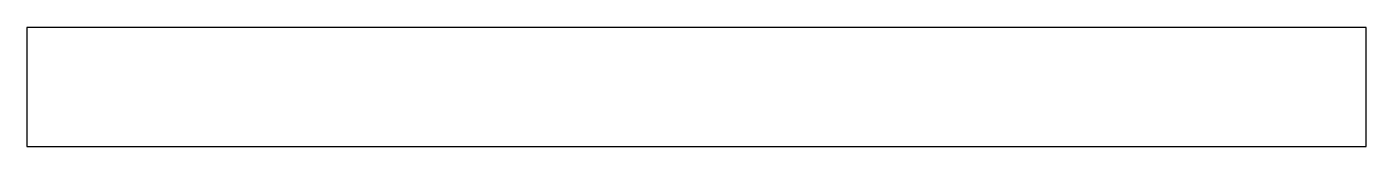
# Model space of a CAD drawing. Extents: x 0 to 107, y 0 to 9.
import ezdxf

# ---------------------------------------------------------------- set-up
doc = ezdxf.new("R2010")
doc.units = 0
doc.header["$MEASUREMENT"] = 0
doc.layers.add('BURN', color=1, linetype='CONTINUOUS')
doc.layers.add('SCRIBE', color=1, linetype='CONTINUOUS')

msp = doc.modelspace()

# ---------------------------------------------------------------- linework, layer by layer
at = {"layer": 'BURN'}
for p, q in [((106.75, 9.478946), (0, 9.478946)), ((0, 9.478946), (0, 0)), ((106.75, 0), (106.75, 9.478946)), ((0, 0), (106.75, 0))]:
    msp.add_line(p, q, dxfattribs=at)
at = {"layer": 'SCRIBE'}
for centre in [(1, 3.7394), (105.75, 3.7394)]:
    msp.add_circle(centre, 0, dxfattribs=at)

doc.saveas('drawing.dxf')
